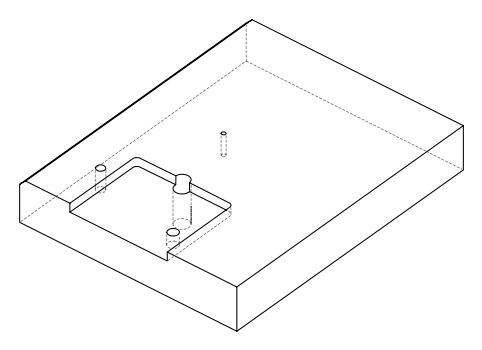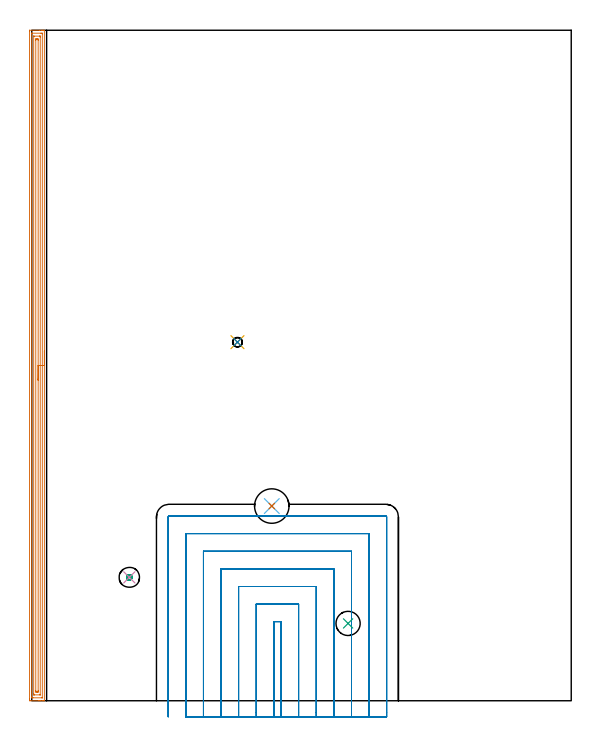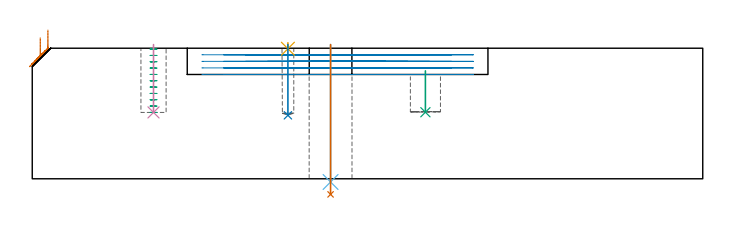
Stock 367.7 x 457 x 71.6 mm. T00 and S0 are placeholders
(PLAN: 9 operations, 8 tool changes, 40.1 min)
(1 AREA_MILL | FG_CHAMFER_SURFACE | UGT0205_001 | 14.85 min | 23302 mm3)
(2 MILL_OPEN_POCKET | POCKET_OPEN | UGT0201_010 | Follow Part, ap 4, ae 75% | 23.35 min | 317537 mm3)
(3 MILL_BLIND_HOLE_FROM_SOLID_MATERIAL | STEP1POCKET | UGT0201_128 | Spiral | 0.84 min | 5262 mm3)
(4 BORE_BLIND_HOLE | STEP1POCKET | UGT0332_073 | 0.15 min | 8 mm3)
(5 SPOT_DRILL | STEP1POCKET_1 | NXT0321_9005460120000 | 0.03 min | 13 mm3)
(6 INDEXABLE_INSERT_DRILL_THROUGH_HOLE_FROM_SOLID | STEP1HOLE | NXT0302_001 | 0.3 min | 11083 mm3)
(7 DRILL_TO_ENLARGE_THROUGH_HOLE | STEP1HOLE | UGT0301_056 | 0.33 min | 16398 mm3)
(8 DRILL_BLIND_HOLE_INTO_CENTER | STEP1POCKET_1 | NXT0301_036 | 0.16 min | 1181 mm3)
(9 INDEXABLE_INSERT_DRILL_BLIND_HOLE_FROM_SOLID | STEP1POCKET_2 | NXT0302_004 | 0.1 min | 4344 mm3)
(TOOL UGT0205_001 | Chamfer Mill 20 x 3 x 45 deg. | D20 FL50 Z2)
(TOOL UGT0201_010 | End Mill 16 mm | D16 FL22 Z2)
(TOOL UGT0201_128 | Carbide End Mill 10.0 | D10 FL15 Z4)
(TOOL UGT0332_073 | 13.8 mm Rough Boring Bar | D13.8)
(TOOL NXT0321_9005460120000 | NC Spot Drill, 142deg, 12mm, Carbide, Uncoated | D12 PA142 FL30 Z2)
(TOOL NXT0302_001 | Index. Insert Drill 15mm [880-D1500L20-05] | D15 PA176 FL75 Z2)
(TOOL UGT0301_056 | Twist Drill 23.5 mm | D23.5 PA118 FL155 Z2)
(TOOL NXT0301_036 | Carbide Drill 6.5mm [860.1-0650-033A1-MM 2214] | D6.5 PA140 FL53 Z2)
(TOOL NXT0302_004 | Index. Insert Drill 16.5mm [880-D1650L20-05] | D16.5 PA176 FL83 Z2)
(OP 1 AREA_MILL)
G17 G21 G94 G90
T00 M6
G54
G17 G0 G90 X8.6 Y238.5 S1061 M3
G43 Z81.6 H0
G94 G1 Y238.462 Z80.728 F250.
Y238.348 Z79.863
Y238.159 Z79.012
Y237.897 Z78.18
Y237.563 Z77.374
Y237.16 Z76.6
Y236.692 Z75.864
Y236.16 Z75.172
Y235.571 Z74.529
Y234.928 Z73.939
Y234.236 Z73.408
Y233.5 Z72.94
Y232.726 Z72.537
Y231.92 Z72.203
Y231.088 Z71.941
Y230.237 Z71.752
Y229.372 Z71.638
Y228.5 Z71.6
Y0.175
X8.597 Y0.01 Z71.588
X8.545 Y0.007 Z71.536
X8.135 Y0. Z71.135
X7.816 Z70.815
X7.116 Z70.111
X5.875 Z68.872
X5.333 Z68.328
X4.712 Z67.708
X-0.908 Y0.001 Z62.09
X-1.152 Y0.003 Z61.846
X-1.492 Y0.007 Z61.506
X-1.494 Y0.035 Z61.504
X-1.499 Y0.622 Z61.501
X-1.5 Y1.216 Z61.5
Y456.378
X-1.499 Y456.946 Z61.499
X-1.498 Y456.97 Z61.5
X-1.496 Y456.997 Z61.502
X-1.495 Y456.999 Z61.503
X5.333 Y457. Z68.328
X6.766 Z69.763
X7.116 Z70.111
X7.815 Z70.815
X8.135 Z71.135
X8.545 Y456.993 Z71.536
X8.597 Y456.99 Z71.588
X8.6 Y456.825 Z71.6
Y228.5
X7.186 Z70.186
X7.185 Y2.27 Z70.185
X7.182 Y2.13 Z70.182
X7.179 Y2.039 Z70.179
X7.174 Y2.008 Z70.174
X7.166 Y2.007 Z70.166
X7.116 Y2.004 Z70.116
X6.633 Y2. Z69.633
X0.875 Z63.875
X0.391 Y2.001 Z63.391
X-0.016 Y2.008 Z62.984
X-0.068 Y2.01 Z62.932
X-0.079 Y2.2 Z62.921
X-0.084 Y2.34 Z62.916
X-0.085 Y2.409 Z62.915
Y454.73
X-0.082 Y454.87 Z62.918
X-0.079 Y454.962 Z62.921
X-0.074 Y454.992 Z62.926
X-0.066 Y454.993 Z62.934
X-0.016 Y454.996 Z62.984
X0.467 Y455. Z63.467
X6.225 Z69.225
X6.709 Y454.999 Z69.709
X7.116 Y454.992 Z70.116
X7.168 Y454.99 Z70.168
X7.179 Y454.8 Z70.179
X7.184 Y454.66 Z70.184
X7.185 Y454.591 Z70.185
X7.186 Y228.5 Z70.186
X5.772 Z68.772
X5.771 Y4.197 Z68.771
X5.77 Y4.087 Z68.77
X5.767 Y4.033 Z68.767
X5.765 Y4.014 Z68.765
X5.725 Y4.01 Z68.725
X5.528 Y4.001 Z68.528
X1.767 Y4. Z64.767
X1.571 Y4.002 Z64.571
X1.44 Y4.005 Z64.44
X1.341 Y4.01 Z64.341
X1.335 Y4.052 Z64.335
X1.332 Y4.197 Z64.332
X1.329 Y4.636 Z64.329
Y452.803
X1.33 Y452.913 Z64.33
X1.332 Y452.967 Z64.332
X1.334 Y452.986 Z64.334
X1.375 Y452.99 Z64.375
X1.572 Y452.999 Z64.572
X5.333 Y453. Z68.333
X5.529 Y452.998 Z68.529
X5.66 Y452.995 Z68.66
X5.759 Y452.99 Z68.759
X5.765 Y452.948 Z68.765
X5.767 Y452.803 Z68.767
X5.771 Y452.365 Z68.771
X5.772 Y228.5 Z68.772
X4.357 Z67.357
Y6.878
X4.353 Y6.073 Z67.353
X4.351 Y6.022 Z67.351
X4.315 Y6.01 Z67.315
X4.206 Y6.006 Z67.206
X3.988 Y6.002 Z66.988
X3.55 Y6. Z66.55
X3.106 Y6.002 Z66.106
X2.891 Y6.005 Z65.891
X2.785 Y6.01 Z65.785
X2.749 Y6.02 Z65.749
X2.743 Y6.878 Z65.743
Y450.122
X2.747 Y450.927 Z65.747
X2.749 Y450.978 Z65.749
X2.785 Y450.99 Z65.785
X2.894 Y450.994 Z65.894
X3.112 Y450.998 Z66.112
X3.55 Y451. Z66.55
X3.994 Y450.998 Z66.994
X4.209 Y450.995 Z67.209
X4.315 Y450.99 Z67.315
X4.351 Y450.98 Z67.351
X4.357 Y450.122 Z67.357
Y228.5
Y227.628 Z67.395
Y226.764 Z67.509
Y225.912 Z67.698
Y225.08 Z67.96
Y224.274 Z68.294
Y223.5 Z68.697
Y222.764 Z69.166
Y222.072 Z69.697
Y221.429 Z70.286
Y220.84 Z70.929
Y220.309 Z71.622
Y219.84 Z72.357
Y219.437 Z73.131
Y219.103 Z73.937
Y218.841 Z74.769
Y218.652 Z75.621
Y218.538 Z76.486
Y218.5 Z77.357
G0 Z81.6
M5
M2
(OP 2 MILL_OPEN_POCKET)
G17 G21 G94 G90
T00 M6
G54
G17 G0 G90 X169.9 Y-11. S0 M3
G43 Z81.6 H0
Z68.
G94 G1 Y-8. F250.
Y53.9 F500.
X165.
Y-8.
Y-11. F250.
X181.9
Y-8.
Y65.9 F500.
X153.
Y-8.
Y-11. F250.
X193.9
Y-8.
Y77.9 F500.
X141.
Y-8.
Y-11. F250.
X205.9
Y-8.
Y89.9 F500.
X129.
Y-8.
Y-11. F250.
X217.9
Y-8.
Y101.9 F500.
X117.
Y-8.
Y-11. F250.
X229.9
Y-8.
Y113.9 F500.
X105.
Y-8.
Y-11. F250.
X241.9
Y-8.
Y125.3 F500.
G3 X241.3 Y125.9 R0.6
G1 X93.6
G3 X93. Y125.3 R0.6
G1 Y-8.
Y-11. F250.
G0 X169.9 Z64.4
G1 Y-8.
Y53.9 F500.
X165.
Y-8.
Y-11. F250.
X181.9
Y-8.
Y65.9 F500.
X153.
Y-8.
Y-11. F250.
X193.9
Y-8.
Y77.9 F500.
X141.
Y-8.
Y-11. F250.
X205.9
Y-8.
Y89.9 F500.
X129.
Y-8.
Y-11. F250.
X217.9
Y-8.
Y101.9 F500.
X117.
Y-8.
Y-11. F250.
X229.9
Y-8.
Y113.9 F500.
X105.
Y-8.
Y-11. F250.
X241.9
Y-8.
Y125.3 F500.
G3 X241.3 Y125.9 R0.6
G1 X93.6
G3 X93. Y125.3 R0.6
G1 Y-8.
Y-11. F250.
G0 X169.9 Z60.8
G1 Y-8.
Y53.9 F500.
X165.
Y-8.
Y-11. F250.
X181.9
Y-8.
Y65.9 F500.
X153.
Y-8.
Y-11. F250.
X193.9
Y-8.
Y77.9 F500.
X141.
Y-8.
Y-11. F250.
X205.9
Y-8.
Y89.9 F500.
X129.
Y-8.
Y-11. F250.
X217.9
Y-8.
Y101.9 F500.
X117.
Y-8.
Y-11. F250.
X229.9
Y-8.
Y113.9 F500.
X105.
Y-8.
Y-11. F250.
X241.9
Y-8.
Y125.3 F500.
G3 X241.3 Y125.9 R0.6
G1 X93.6
G3 X93. Y125.3 R0.6
G1 Y-8.
Y-11. F250.
G0 X169.9 Z57.2
G1 Y-8.
Y53.9 F500.
X165.
Y-8.
Y-11. F250.
X181.9
Y-8.
Y65.9 F500.
X153.
Y-8.
Y-11. F250.
X193.9
Y-8.
Y77.9 F500.
X141.
Y-8.
Y-11. F250.
X205.9
Y-8.
Y89.9 F500.
X129.
Y-8.
Y-11. F250.
X217.9
Y-8.
Y101.9 F500.
X117.
Y-8.
Y-11. F250.
X229.9
Y-8.
Y113.9 F500.
X105.
Y-8.
Y-11. F250.
X241.9
Y-8.
Y125.3 F500.
G3 X241.3 Y125.9 R0.6
G1 X93.6
G3 X93. Y125.3 R0.6
G1 Y-8.
Y-11. F250.
G0 Z81.6
M5
M2
(OP 3 MILL_BLIND_HOLE_FROM_SOLID_MATERIAL)
G17 G21 G94 G90
T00 M6
G54
G17 G0 G90 X66.5 Y84.1 S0 M3
G43 Z81.6 H0
Z71.127
G94 G3 X67.039 Y85.461 R0.787 F250.
X65.115 Y85.401 R1.361
X65.199 Y82.715 R1.9
X65.115 Y85.401 R-1.9
X65.157 Y84.058 R0.95
X66.5 Y84.1 R0.95
G0 Z67.655
G3 X67.039 Y85.461 R0.787
X65.115 Y85.401 R1.361
X65.199 Y82.715 R1.9
X65.115 Y85.401 R-1.9
X65.157 Y84.058 R0.95
X66.5 Y84.1 R0.95
G0 Z64.182
G3 X67.039 Y85.461 R0.787
X65.115 Y85.401 R1.361
X65.199 Y82.715 R1.9
X65.115 Y85.401 R-1.9
X65.157 Y84.058 R0.95
X66.5 Y84.1 R0.95
G0 Z60.709
G3 X67.039 Y85.461 R0.787
X65.115 Y85.401 R1.361
X65.199 Y82.715 R1.9
X65.115 Y85.401 R-1.9
X65.157 Y84.058 R0.95
X66.5 Y84.1 R0.95
G0 Z57.236
G3 X67.039 Y85.461 R0.787
X65.115 Y85.401 R1.361
X65.199 Y82.715 R1.9
X65.115 Y85.401 R-1.9
X65.157 Y84.058 R0.95
X66.5 Y84.1 R0.95
G0 Z53.764
G3 X67.039 Y85.461 R0.787
X65.115 Y85.401 R1.361
X65.199 Y82.715 R1.9
X65.115 Y85.401 R-1.9
X65.157 Y84.058 R0.95
X66.5 Y84.1 R0.95
G0 Z50.291
G3 X67.039 Y85.461 R0.787
X65.115 Y85.401 R1.361
X65.199 Y82.715 R1.9
X65.115 Y85.401 R-1.9
X65.157 Y84.058 R0.95
X66.5 Y84.1 R0.95
G0 Z46.818
G3 X67.039 Y85.461 R0.787
X65.115 Y85.401 R1.361
X65.199 Y82.715 R1.9
X65.115 Y85.401 R-1.9
X65.157 Y84.058 R0.95
X66.5 Y84.1 R0.95
G0 Z43.345
G3 X67.039 Y85.461 R0.787
X65.115 Y85.401 R1.361
X65.199 Y82.715 R1.9
X65.115 Y85.401 R-1.9
X65.157 Y84.058 R0.95
X66.5 Y84.1 R0.95
G0 Z39.873
G3 X67.039 Y85.461 R0.787
X65.115 Y85.401 R1.361
X65.199 Y82.715 R1.9
X65.115 Y85.401 R-1.9
X65.157 Y84.058 R0.95
X66.5 Y84.1 R0.95
G0 Z36.4
G3 X67.039 Y85.461 R0.787
X65.115 Y85.401 R1.361
X65.199 Y82.715 R1.9
X65.115 Y85.401 R-1.9
X65.157 Y84.058 R0.95
X66.5 Y84.1 R0.95
G0 Z81.6
M5
M2
(OP 4 BORE_BLIND_HOLE)
G17 G21 G94 G90
T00 M6
G54
G17 G0 G90 X66.5 Y84.1 S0 M3
G43 Z81.6 H0
G94 G85 G98 Z36.4 F250. R73.6
G80
M5
M2
(OP 5 SPOT_DRILL)
G17 G21 G94 G90
T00 M6
G54
G17 G0 G90 X140.2 Y244.4 S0 M3
G43 Z81.6 H0
G94 G81 G98 Z71.32 F250. R74.6
G80
M5
M2
(OP 6 INDEXABLE_INSERT_DRILL_THROUGH_HOLE_FROM_SOLID)
G17 G21 G94 G90
T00 M6
G54
G17 G0 G90 X163.6 Y132.7 S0 M3
G43 Z81.6 H1
G94 G81 G98 Z-1.762 F250. R73.6
G80
M5
M2
(OP 7 DRILL_TO_ENLARGE_THROUGH_HOLE)
G17 G21 G94 G90
T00 M6
G54
G17 G0 G90 X163.6 Y132.7 S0 M3
G43 Z81.6 H0
G94 G73 G98 Z-8.56 F250. Q20.04 R73.6
G80
M5
M2
(OP 8 DRILL_BLIND_HOLE_INTO_CENTER)
G17 G21 G94 G90
T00 M6
G54
G17 G0 G90 X140.2 Y244.4 S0 M3
G43 Z81.6 H1
G94 G81 G98 Z34.8 F250. R73.6
G80
M5
M2
(OP 9 INDEXABLE_INSERT_DRILL_BLIND_HOLE_FROM_SOLID)
G17 G21 G94 G90
T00 M6
G54
G17 G0 G90 X215.6 Y52.7 S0 M3
G43 Z81.6 H1
G94 G81 G98 Z36.5 F250. R59.2
G80
M5
M2
